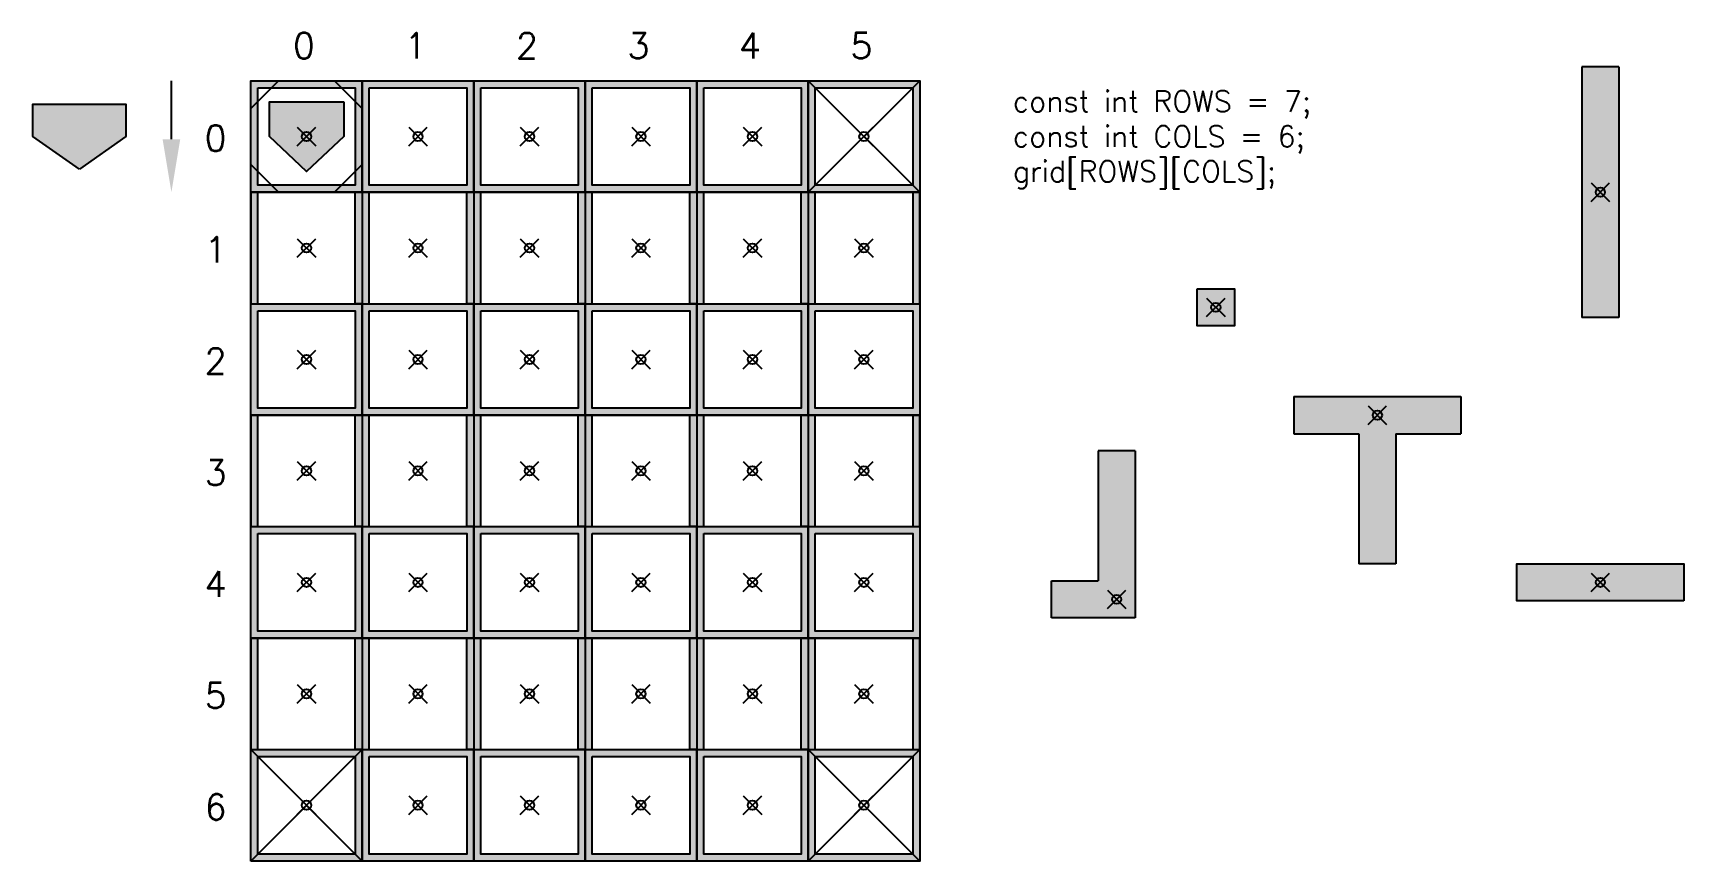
# Model space of a CAD drawing. Header units: inches. Extents: x 61 to 239, y 59 to 148.
import ezdxf

# ---------------------------------------------------------------- set-up
doc = ezdxf.new("R2010")
doc.units = ezdxf.units.IN
doc.header["$MEASUREMENT"] = 0
doc.header["$PDMODE"] = 35
doc.styles.get("Standard").update_dxf_attribs({"font": 'ROMANS.SHX'})

# ---------------------------------------------------------------- blocks, each defined once
blk = doc.blocks.new('*U21')
blk.add_hatch(color=2).paths.add_polyline_path([(4, 3.75), (4, 0), (0, -3.75), (-4, 0), (-4, 3.75)])
blk.add_lwpolyline([(4, 3.75), (4, 0), (0, -3.75), (-4, 0), (-4, 3.75)], close=True)
blk.add_point((0, 0))
blk = doc.blocks.new('A$C7AFE4244')
blk.add_hatch(color=1).paths.add_polyline_path([(0, 4), (4, 4), (4, 0), (0, 0)])
blk.add_lwpolyline([(0, 4), (4, 4), (4, 0), (0, 0)], close=True)
blk.add_point((2, 2))
blk = doc.blocks.new('*U15')
blk.add_hatch(color=42).paths.add_polyline_path([(260.17, 145.28), (260.17, 118.28), (264.17, 118.28), (264.17, 145.28)])
for p, q in [((264.17, 145.28), (260.17, 145.28)), ((260.17, 145.28), (260.17, 118.28)), ((264.17, 145.28), (264.17, 118.28)), ((264.17, 118.28), (260.17, 118.28))]:
    blk.add_line(p, q)
blk.add_point((262.17, 131.78))
blk = doc.blocks.new('*U14')
blk.add_hatch(color=42).paths.add_polyline_path([(266.67, 120.58), (248.67, 120.58), (248.67, 124.58), (266.67, 124.58)])
blk.add_lwpolyline([(266.67, 120.58), (248.67, 120.58), (248.67, 124.58), (266.67, 124.58)], close=True)
blk.add_point((257.67, 122.58))
blk = doc.blocks.new('*U13')
blk.add_hatch(color=42).paths.add_polyline_path([(262.67, 128.48), (262.67, 114.48), (257.67, 114.48), (257.67, 110.48), (266.67, 110.48), (266.67, 128.48)])
for p, q in [((266.67, 128.48), (262.67, 128.48)), ((262.67, 128.48), (262.67, 114.48)), ((266.67, 128.48), (266.67, 110.48)), ((257.67, 110.48), (257.67, 114.48)), ((257.67, 114.48), (262.67, 114.48)), ((266.67, 110.48), (257.67, 110.48))]:
    blk.add_line(p, q)
blk.add_point((264.67, 112.48))
blk = doc.blocks.new('obstacle_18x18')
blk.add_hatch(color=42).paths.add_polyline_path([(259.67, 80.22), (255.67, 80.22), (255.67, 94.22), (248.67, 94.22), (248.67, 98.22), (266.67, 98.22), (266.67, 94.22), (259.67, 94.22)])
for p, q in [((248.67, 98.22), (266.67, 98.22)), ((248.67, 98.22), (248.67, 94.22)), ((266.67, 98.22), (266.67, 94.22)), ((248.67, 94.22), (255.67, 94.22)), ((255.67, 94.22), (255.67, 80.22)), ((259.67, 94.22), (266.67, 94.22)), ((259.67, 94.22), (259.67, 80.22)), ((259.67, 80.22), (255.67, 80.22))]:
    blk.add_line(p, q)
blk.add_point((257.67, 96.22))
blk = doc.blocks.new('*U24')
blk.add_hatch(color=4).paths.add_polyline_path([(0, -3.5), (-5, 0), (-5, 3.5), (5, 3.5), (5, 0)])
blk.add_lwpolyline([(0, -3.5), (-5, 0), (-5, 3.5), (5, 3.5), (5, 0)], close=True)
blk = doc.blocks.new('A$C19D17A3D')
h = blk.add_hatch(color=256)
h.paths.add_polyline_path([(0, 0), (0, 12), (12, 12), (12, 0)])
h.paths.add_polyline_path([(0.75, 11.25), (11.25, 11.25), (11.25, 0.75), (0.75, 0.75)], flags=16)
for points in [[(0, 0), (0, 12), (12, 12), (12, 0)], [(0.75, 11.25), (11.25, 11.25), (11.25, 0.75), (0.75, 0.75)]]:
    blk.add_lwpolyline(points, close=True)

msp = doc.modelspace()

# ---------------------------------------------------------------- hatches: boundary and pattern name
for points in [[(96.43, 142.89), (95.68, 142.89), (95.68, 130.89), (96.43, 130.89)], [(84.43, 118.89), (85.18, 118.89), (85.18, 130.89), (84.43, 130.89)], [(96.43, 118.89), (95.68, 118.89), (95.68, 130.89), (96.43, 130.89)], [(96.43, 118.89), (97.18, 118.89), (97.18, 130.89), (96.43, 130.89)], [(108.43, 118.89), (107.68, 118.89), (107.68, 130.89), (108.43, 130.89)], [(108.43, 118.89), (109.18, 118.89), (109.18, 130.89), (108.43, 130.89)], [(120.43, 118.89), (119.68, 118.89), (119.68, 130.89), (120.43, 130.89)], [(120.43, 118.89), (121.18, 118.89), (121.18, 130.89), (120.43, 130.89)], [(132.43, 118.89), (131.68, 118.89), (131.68, 130.89), (132.43, 130.89)], [(132.43, 118.89), (133.18, 118.89), (133.18, 130.89), (132.43, 130.89)], [(144.43, 118.89), (143.68, 118.89), (143.68, 130.89), (144.43, 130.89)], [(144.43, 118.89), (145.18, 118.89), (145.18, 130.89), (144.43, 130.89)], [(155.68, 118.89), (156.43, 118.89), (156.43, 130.89), (155.68, 130.89)], [(84.43, 94.89), (85.18, 94.89), (85.18, 106.89), (84.43, 106.89)], [(96.43, 94.89), (95.68, 94.89), (95.68, 106.89), (96.43, 106.89)], [(96.43, 94.89), (97.18, 94.89), (97.18, 106.89), (96.43, 106.89)], [(108.43, 94.89), (107.68, 94.89), (107.68, 106.89), (108.43, 106.89)], [(108.43, 94.89), (109.18, 94.89), (109.18, 106.89), (108.43, 106.89)], [(120.43, 94.89), (119.68, 94.89), (119.68, 106.89), (120.43, 106.89)], [(120.43, 94.89), (121.18, 94.89), (121.18, 106.89), (120.43, 106.89)], [(132.43, 94.89), (131.68, 94.89), (131.68, 106.89), (132.43, 106.89)], [(132.43, 94.89), (133.18, 94.89), (133.18, 106.89), (132.43, 106.89)], [(144.43, 94.89), (143.68, 94.89), (143.68, 106.89), (144.43, 106.89)], [(144.43, 94.89), (145.18, 94.89), (145.18, 106.89), (144.43, 106.89)], [(155.68, 94.89), (156.43, 94.89), (156.43, 106.89), (155.68, 106.89)], [(84.43, 70.89), (85.18, 70.89), (85.18, 82.89), (84.43, 82.89)], [(96.43, 70.89), (95.68, 70.89), (95.68, 82.89), (96.43, 82.89)], [(96.43, 70.89), (97.18, 70.89), (97.18, 82.89), (96.43, 82.89)], [(108.43, 70.89), (107.68, 70.89), (107.68, 82.89), (108.43, 82.89)], [(108.43, 70.89), (109.18, 70.89), (109.18, 82.89), (108.43, 82.89)], [(120.43, 70.89), (119.68, 70.89), (119.68, 82.89), (120.43, 82.89)], [(120.43, 70.89), (121.18, 70.89), (121.18, 82.89), (120.43, 82.89)], [(132.43, 70.89), (131.68, 70.89), (131.68, 82.89), (132.43, 82.89)], [(132.43, 70.89), (133.18, 70.89), (133.18, 82.89), (132.43, 82.89)], [(144.43, 70.89), (143.68, 70.89), (143.68, 82.89), (144.43, 82.89)], [(144.43, 70.89), (145.18, 70.89), (145.18, 82.89), (144.43, 82.89)], [(155.68, 70.89), (156.43, 70.89), (156.43, 82.89), (155.68, 82.89)]]:
    msp.add_hatch(color=256).paths.add_polyline_path(points)

# ---------------------------------------------------------------- linework, layer by layer
for p, q in [((75.89, 136.59), (75.89, 142.89)), ((87.43, 142.89), (84.43, 139.89)), ((84.43, 130.89), (84.43, 142.89)), ((84.43, 142.89), (96.43, 142.89)), ((93.43, 142.89), (96.43, 139.89)), ((96.43, 142.89), (108.43, 142.89)), ((96.43, 142.89), (96.43, 58.89)), ((108.43, 142.89), (120.43, 142.89)), ((108.43, 142.89), (108.43, 58.89)), ((120.43, 142.89), (132.43, 142.89)), ((120.43, 142.89), (120.43, 58.89)), ((132.43, 142.89), (144.43, 142.89)), ((132.43, 142.89), (132.43, 58.89)), ((144.43, 142.89), (156.43, 130.89)), ((144.43, 142.89), (156.43, 142.89)), ((144.43, 142.89), (144.43, 58.89)), ((156.43, 142.89), (144.43, 130.89)), ((156.43, 142.89), (156.43, 130.89)), ((87.43, 130.89), (84.43, 133.89)), ((93.43, 130.89), (96.43, 133.89)), ((84.43, 118.89), (84.43, 130.89)), ((84.43, 130.89), (156.43, 130.89)), ((156.43, 130.89), (156.43, 118.89)), ((84.43, 106.89), (84.43, 118.89)), ((84.43, 118.89), (156.43, 118.89)), ((156.43, 118.89), (156.43, 106.89)), ((84.43, 94.89), (84.43, 106.89)), ((84.43, 106.89), (156.43, 106.89)), ((156.43, 106.89), (156.43, 94.89)), ((84.43, 82.89), (84.43, 94.89)), ((84.43, 94.89), (156.43, 94.89)), ((156.43, 94.89), (156.43, 82.89)), ((84.43, 70.89), (84.43, 82.89)), ((84.43, 82.89), (156.43, 82.89)), ((156.43, 82.89), (156.43, 70.89)), ((84.43, 70.89), (96.43, 58.89)), ((96.43, 70.89), (84.43, 58.89)), ((84.43, 58.89), (84.43, 70.89)), ((84.43, 70.89), (156.43, 70.89)), ((144.43, 70.89), (156.43, 58.89)), ((156.43, 70.89), (144.43, 58.89)), ((156.43, 70.89), (156.43, 58.89)), ((96.43, 58.89), (84.43, 58.89)), ((108.43, 58.89), (96.43, 58.89)), ((120.43, 58.89), (108.43, 58.89)), ((132.43, 58.89), (120.43, 58.89)), ((144.43, 58.89), (132.43, 58.89)), ((156.43, 58.89), (144.43, 58.89))]:
    msp.add_line(p, q)
for points in [[(84.43, 118.89), (85.18, 118.89), (85.18, 130.89), (84.43, 130.89)], [(96.43, 118.89), (95.68, 118.89), (95.68, 130.89), (96.43, 130.89)], [(96.43, 118.89), (97.18, 118.89), (97.18, 130.89), (96.43, 130.89)], [(108.43, 118.89), (107.68, 118.89), (107.68, 130.89), (108.43, 130.89)], [(108.43, 118.89), (109.18, 118.89), (109.18, 130.89), (108.43, 130.89)], [(120.43, 118.89), (119.68, 118.89), (119.68, 130.89), (120.43, 130.89)], [(120.43, 118.89), (121.18, 118.89), (121.18, 130.89), (120.43, 130.89)], [(132.43, 118.89), (131.68, 118.89), (131.68, 130.89), (132.43, 130.89)], [(132.43, 118.89), (133.18, 118.89), (133.18, 130.89), (132.43, 130.89)], [(144.43, 118.89), (143.68, 118.89), (143.68, 130.89), (144.43, 130.89)], [(144.43, 118.89), (145.18, 118.89), (145.18, 130.89), (144.43, 130.89)], [(155.68, 118.89), (156.43, 118.89), (156.43, 130.89), (155.68, 130.89)], [(84.43, 94.89), (85.18, 94.89), (85.18, 106.89), (84.43, 106.89)], [(96.43, 94.89), (95.68, 94.89), (95.68, 106.89), (96.43, 106.89)], [(96.43, 94.89), (97.18, 94.89), (97.18, 106.89), (96.43, 106.89)], [(108.43, 94.89), (107.68, 94.89), (107.68, 106.89), (108.43, 106.89)], [(108.43, 94.89), (109.18, 94.89), (109.18, 106.89), (108.43, 106.89)], [(120.43, 94.89), (119.68, 94.89), (119.68, 106.89), (120.43, 106.89)], [(120.43, 94.89), (121.18, 94.89), (121.18, 106.89), (120.43, 106.89)], [(132.43, 94.89), (131.68, 94.89), (131.68, 106.89), (132.43, 106.89)], [(132.43, 94.89), (133.18, 94.89), (133.18, 106.89), (132.43, 106.89)], [(144.43, 94.89), (143.68, 94.89), (143.68, 106.89), (144.43, 106.89)], [(144.43, 94.89), (145.18, 94.89), (145.18, 106.89), (144.43, 106.89)], [(155.68, 94.89), (156.43, 94.89), (156.43, 106.89), (155.68, 106.89)], [(84.43, 70.89), (85.18, 70.89), (85.18, 82.89), (84.43, 82.89)], [(96.43, 70.89), (95.68, 70.89), (95.68, 82.89), (96.43, 82.89)], [(96.43, 70.89), (97.18, 70.89), (97.18, 82.89), (96.43, 82.89)], [(108.43, 70.89), (107.68, 70.89), (107.68, 82.89), (108.43, 82.89)], [(108.43, 70.89), (109.18, 70.89), (109.18, 82.89), (108.43, 82.89)], [(120.43, 70.89), (119.68, 70.89), (119.68, 82.89), (120.43, 82.89)], [(120.43, 70.89), (121.18, 70.89), (121.18, 82.89), (120.43, 82.89)], [(132.43, 70.89), (131.68, 70.89), (131.68, 82.89), (132.43, 82.89)], [(132.43, 70.89), (133.18, 70.89), (133.18, 82.89), (132.43, 82.89)], [(144.43, 70.89), (143.68, 70.89), (143.68, 82.89), (144.43, 82.89)], [(144.43, 70.89), (145.18, 70.89), (145.18, 82.89), (144.43, 82.89)], [(155.68, 70.89), (156.43, 70.89), (156.43, 82.89), (155.68, 82.89)]]:
    msp.add_lwpolyline(points, close=True)
for p in [(90.43, 136.89), (102.43, 136.89), (114.43, 136.89), (126.43, 136.89), (138.43, 136.89), (150.43, 136.89), (90.43, 124.89), (102.43, 124.89), (114.43, 124.89), (126.43, 124.89), (138.43, 124.89), (150.43, 124.89), (90.43, 112.89), (102.43, 112.89), (114.43, 112.89), (126.43, 112.89), (138.43, 112.89), (150.43, 112.89), (90.43, 100.89), (102.43, 100.89), (114.43, 100.89), (126.43, 100.89), (138.43, 100.89), (150.43, 100.89), (90.43, 88.89), (102.43, 88.89), (114.43, 88.89), (126.43, 88.89), (138.43, 88.89), (150.43, 88.89), (90.43, 76.89), (102.43, 76.89), (114.43, 76.89), (126.43, 76.89), (138.43, 76.89), (150.43, 76.89), (90.43, 64.89), (102.43, 64.89), (114.43, 64.89), (126.43, 64.89), (138.43, 64.89), (150.43, 64.89)]:
    msp.add_point(p)
msp.add_solid([(76.84, 136.59), (75.89, 130.89), (74.94, 136.59)])

# ---------------------------------------------------------------- block references
for name, p in [('*U15', (-32.48, -0.89)), ('A$C19D17A3D', (84.43, 130.89)), ('A$C19D17A3D', (96.43, 130.89)), ('A$C19D17A3D', (108.43, 130.89)), ('A$C19D17A3D', (120.43, 130.89)), ('A$C19D17A3D', (132.43, 130.89)), ('A$C19D17A3D', (144.43, 130.89)), ('*U24', (65.99, 136.89)), ('*U21', (90.43, 136.89)), ('A$C7AFE4244', (186.3, 116.5)), ('A$C19D17A3D', (84.43, 106.89)), ('A$C19D17A3D', (96.43, 106.89)), ('A$C19D17A3D', (108.43, 106.89)), ('A$C19D17A3D', (120.43, 106.89)), ('A$C19D17A3D', (132.43, 106.89)), ('A$C19D17A3D', (144.43, 106.89)), ('obstacle_18x18', (-51.98, 10.67)), ('*U13', (-87.04, -25.42)), ('A$C19D17A3D', (84.43, 82.89)), ('A$C19D17A3D', (96.43, 82.89)), ('A$C19D17A3D', (108.43, 82.89)), ('A$C19D17A3D', (120.43, 82.89)), ('A$C19D17A3D', (132.43, 82.89)), ('A$C19D17A3D', (144.43, 82.89)), ('*U14', (-27.98, -33.69)), ('A$C19D17A3D', (84.43, 58.89)), ('A$C19D17A3D', (96.43, 58.89)), ('A$C19D17A3D', (108.43, 58.89)), ('A$C19D17A3D', (120.43, 58.89)), ('A$C19D17A3D', (132.43, 58.89)), ('A$C19D17A3D', (144.43, 58.89))]:
    msp.add_blockref(name, p)

# ---------------------------------------------------------------- texts
for s, p in [('0', (88.98, 145.29)), ('1', (100.98, 145.29)), ('2', (112.98, 145.29)), ('3', (124.98, 145.29)), ('4', (136.98, 145.29)), ('5', (148.98, 145.29)), ('0', (79.47, 135.34)), ('1', (79.47, 123.34)), ('2', (79.47, 111.34)), ('3', (79.47, 99.34)), ('4', (79.47, 87.34)), ('5', (79.47, 75.34)), ('6', (79.47, 63.34))]:
    msp.add_text(s, height=2.75).set_placement(p)
at = {"insert": (166.46, 141.8), "char_height": 2.2619, "attachment_point": 1}
msp.add_mtext_dynamic_manual_height_columns('const int ROWS = 7;\\Pconst int COLS = 6;\\Pgrid[ROWS][COLS];', width=59.474, gutter_width=1, heights=[0], dxfattribs=at)

doc.saveas('drawing.dxf')
